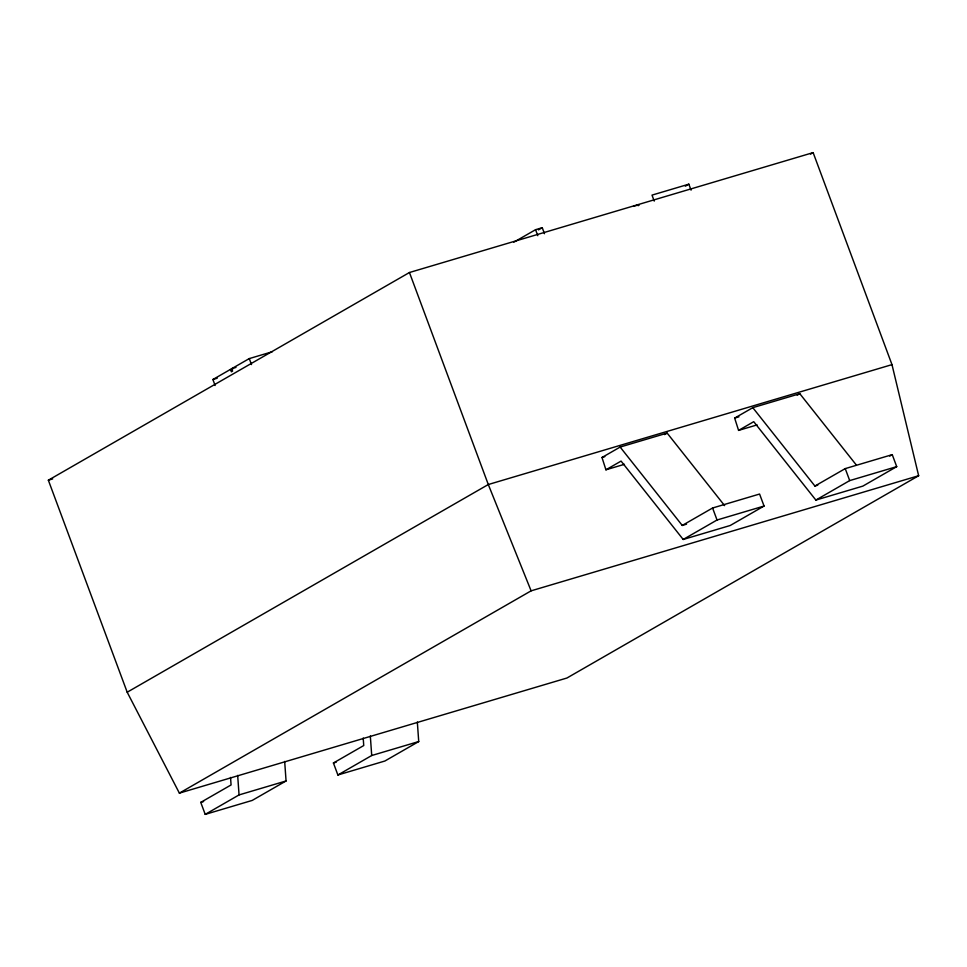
<?xml version="1.0" encoding="UTF-8"?>
<svg xmlns="http://www.w3.org/2000/svg" width="967" height="967" viewBox="0 0 967 967"><rect width="100%" height="100%" fill="white"/><g stroke="black" fill="none" stroke-linecap="round" stroke-linejoin="round"><path stroke-width="1.45" d="M638.16 205.717L639.199 204.944M215.121 385.507L212.897 379.511L230.484 369.394L233.361 368.536M230.484 369.394L231.367 371.799L232.588 371.098L231.693 368.693L249.281 358.588L272.331 351.734M48.35 480.2L409.452 272.513L813.138 152.617L891.985 364.632L918.65 475.728L566.928 678.024L179.379 793.133L127.197 692.215L48.35 480.2L52.689 478.919M513.84 242.185L535.561 229.699L542.257 227.704L544.481 233.712M538.462 229.892L542.257 227.704M685.337 186.184L688.842 184.177L691.067 190.173M810.527 154.116L813.138 152.617M127.197 692.215L488.299 484.527L891.985 364.632M624.44 464.305L605.922 469.805L601.994 457.5L620.137 447.056L667.145 433.095L724.621 505.632M664.547 434.594L667.145 433.095M605.922 469.805L621.08 461.09L683.198 539.465L730.206 525.504L764.051 506.043L759.578 494.04L712.582 508.001L682.255 525.444L620.137 447.056M757.101 424.9L738.583 430.4L734.654 418.095L752.797 407.663L799.806 393.702L856.363 465.067M797.207 395.189L799.806 393.702M738.583 430.4L753.74 421.685L815.87 500.072L862.866 486.111L896.711 466.638L892.251 454.647L845.243 468.608L814.915 486.038L752.797 407.663M179.379 793.133L531.113 590.837L918.65 475.728M284.673 761.44L286.063 780.961L252.218 800.422L205.222 814.383L200.749 802.38L231.077 784.95L230.545 777.444M205.222 814.383L239.054 794.922L286.063 780.961M683.198 539.465L717.043 520.004L764.051 506.043M417.333 722.035L418.723 741.556L384.89 761.017L337.882 774.99L333.422 762.987L363.737 745.545L363.205 738.039M889.725 456.098L892.251 454.647M337.882 774.99L371.715 755.517L418.723 741.556M815.87 500.072L849.703 480.599L896.711 466.638M688.842 184.177L652.012 195.116L654.236 201.112M633.409 206.37L638.716 204.786M231.693 368.693L236.008 367.412M212.897 379.511L217.212 378.23M601.994 457.5L604.834 456.654M734.654 418.095L738.921 416.825M682.255 525.444L686.534 524.174M814.915 486.038L817.768 485.192M200.749 802.38L203.602 801.534M333.422 762.987L336.262 762.141M531.113 590.837L488.299 484.527L409.452 272.513M845.243 468.608L849.703 480.599M712.582 508.001L717.043 520.004M535.561 229.699L537.785 235.694M249.281 358.588L251.505 364.583M370.325 735.996L371.715 755.517M237.664 775.401L239.054 794.922"/></g></svg>
